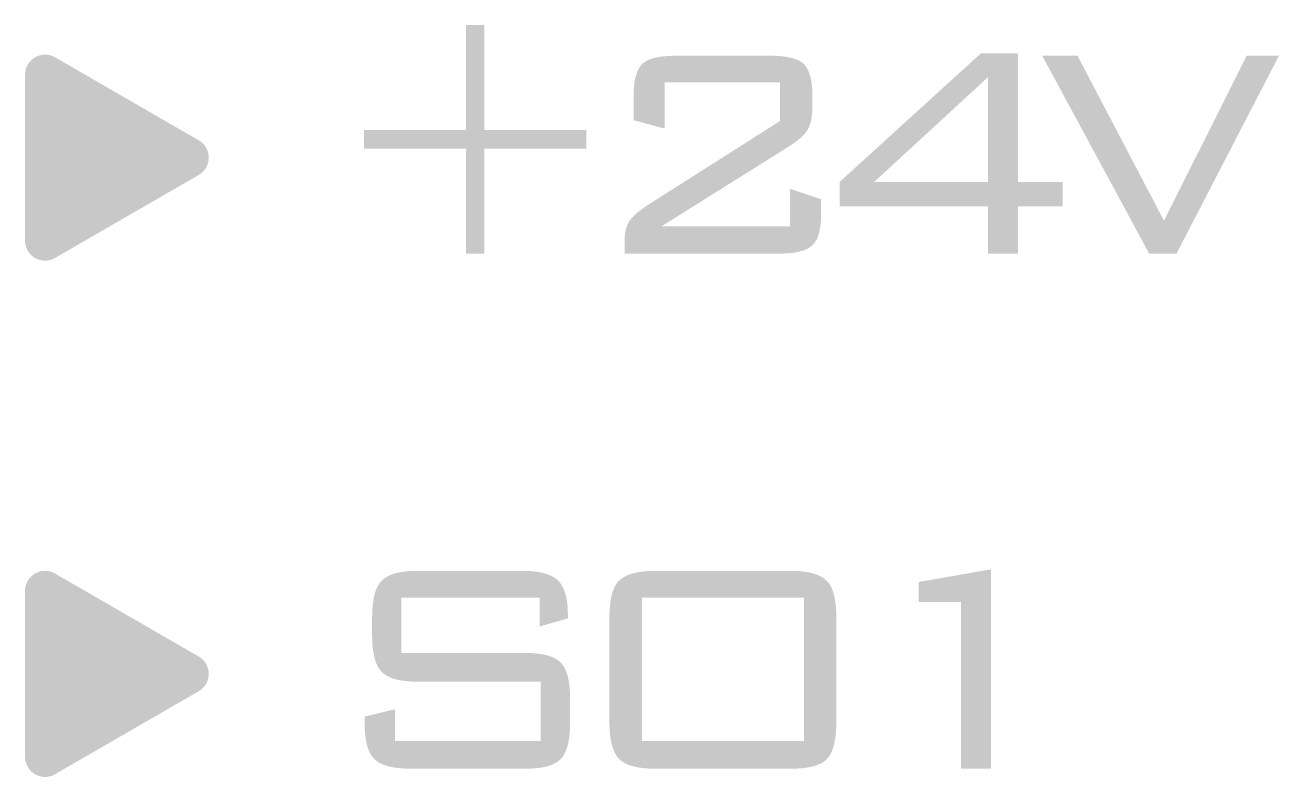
# Model space of a CAD drawing. Extents: x -45 to 645, y -160 to 467.
# Drawn here: x 206.06 to 215.29, y 155.2 to 160.74 of the extents above; entities that cross this region are included whole.
import ezdxf

# ---------------------------------------------------------------- set-up
doc = ezdxf.new("R2010")
doc.units = 0
doc.layers.add('预设值', color=7, linetype='Continuous', true_color=0x000000)

msp = doc.modelspace()

# ---------------------------------------------------------------- hatches: boundary and pattern name
at = {"layer": '预设值', "linetype": 'ByBlock'}
for points in [[(209.3072, 160.7375), (209.4413, 160.7375), (209.4413, 160.7375), (209.4413, 159.9643), (209.4414, 159.9643), (210.1928, 159.9643), (210.1928, 159.9643), (210.1928, 159.8288), (210.1928, 159.8288), (209.4413, 159.8288), (209.4413, 159.8288), (209.4413, 159.0555), (209.4413, 159.0555), (209.3072, 159.0555), (209.3072, 159.0556), (209.3072, 159.8288), (209.3072, 159.8288), (208.5557, 159.8288), (208.5557, 159.8288), (208.5557, 159.9643), (208.5558, 159.9643), (209.3072, 159.9643), (209.3072, 159.9644)], [(207.3382, 159.8897), (207.3428, 159.887), (207.3472, 159.8842), (207.3514, 159.8812), (207.3555, 159.8781), (207.3595, 159.875), (207.3633, 159.8717), (207.3669, 159.8683), (207.3705, 159.8648), (207.3738, 159.8612), (207.3771, 159.8575), (207.3802, 159.8538), (207.3831, 159.8499), (207.3859, 159.846), (207.3886, 159.842), (207.3911, 159.838), (207.3935, 159.8339), (207.3957, 159.8297), (207.3978, 159.8254), (207.3997, 159.8211), (207.4015, 159.8168), (207.4032, 159.8124), (207.4047, 159.8079), (207.4061, 159.8035), (207.4073, 159.7989), (207.4084, 159.7944), (207.4093, 159.7898), (207.4101, 159.7852), (207.4107, 159.7806), (207.4112, 159.776), (207.4116, 159.7713), (207.4118, 159.7667), (207.4119, 159.762), (207.4118, 159.7574), (207.4116, 159.7527), (207.4112, 159.7481), (207.4107, 159.7435), (207.4101, 159.7388), (207.4093, 159.7343), (207.4084, 159.7297), (207.4073, 159.7251), (207.4061, 159.7206), (207.4047, 159.7161), (207.4032, 159.7117), (207.4015, 159.7073), (207.3997, 159.703), (207.3978, 159.6987), (207.3957, 159.6944), (207.3935, 159.6902), (207.3911, 159.6861), (207.3886, 159.682), (207.3859, 159.6781), (207.3831, 159.6741), (207.3802, 159.6703), (207.3771, 159.6665), (207.3738, 159.6629), (207.3705, 159.6593), (207.3669, 159.6558), (207.3633, 159.6524), (207.3595, 159.6491), (207.3555, 159.6459), (207.3514, 159.6429), (207.3472, 159.6399), (207.3428, 159.6371), (207.3382, 159.6343), (207.3382, 159.6343), (206.2802, 159.0237), (206.2756, 159.0212), (206.271, 159.0188), (206.2663, 159.0166), (206.2616, 159.0146), (206.2569, 159.0127), (206.2521, 159.0111), (206.2474, 159.0096), (206.2426, 159.0083), (206.2378, 159.0071), (206.233, 159.0061), (206.2282, 159.0053), (206.2234, 159.0047), (206.2186, 159.0042), (206.2138, 159.0039), (206.2091, 159.0037), (206.2043, 159.0038), (206.1996, 159.0039), (206.1949, 159.0042), (206.1902, 159.0047), (206.1855, 159.0053), (206.1809, 159.0061), (206.1763, 159.007), (206.1717, 159.008), (206.1672, 159.0092), (206.1627, 159.0105), (206.1583, 159.012), (206.1539, 159.0136), (206.1496, 159.0154), (206.1454, 159.0172), (206.1412, 159.0192), (206.137, 159.0214), (206.133, 159.0236), (206.129, 159.026), (206.125, 159.0285), (206.1212, 159.0312), (206.1174, 159.0339), (206.1138, 159.0368), (206.1102, 159.0397), (206.1067, 159.0428), (206.1033, 159.046), (206.1, 159.0494), (206.0968, 159.0528), (206.0937, 159.0563), (206.0907, 159.0599), (206.0879, 159.0636), (206.0851, 159.0675), (206.0825, 159.0714), (206.08, 159.0754), (206.0776, 159.0795), (206.0753, 159.0837), (206.0732, 159.088), (206.0712, 159.0924), (206.0694, 159.0969), (206.0677, 159.1014), (206.0661, 159.106), (206.0647, 159.1107), (206.0635, 159.1155), (206.0624, 159.1204), (206.0614, 159.1253), (206.0606, 159.1303), (206.06, 159.1354), (206.0596, 159.1406), (206.0593, 159.1458), (206.0592, 159.151), (206.0592, 159.1511), (206.0592, 160.373), (206.0593, 160.3783), (206.0596, 160.3835), (206.06, 160.3887), (206.0606, 160.3938), (206.0614, 160.3988), (206.0624, 160.4037), (206.0635, 160.4086), (206.0647, 160.4134), (206.0661, 160.4181), (206.0677, 160.4227), (206.0694, 160.4273), (206.0712, 160.4317), (206.0732, 160.4361), (206.0753, 160.4404), (206.0776, 160.4446), (206.08, 160.4487), (206.0825, 160.4528), (206.0851, 160.4567), (206.0879, 160.4605), (206.0907, 160.4642), (206.0937, 160.4679), (206.0968, 160.4714), (206.1, 160.4748), (206.1033, 160.4781), (206.1067, 160.4813), (206.1102, 160.4844), (206.1138, 160.4874), (206.1174, 160.4903), (206.1212, 160.493), (206.125, 160.4956), (206.129, 160.4981), (206.133, 160.5005), (206.137, 160.5028), (206.1412, 160.5049), (206.1454, 160.5069), (206.1496, 160.5088), (206.1539, 160.5106), (206.1583, 160.5122), (206.1627, 160.5136), (206.1672, 160.515), (206.1717, 160.5162), (206.1763, 160.5172), (206.1809, 160.5181), (206.1855, 160.5189), (206.1902, 160.5195), (206.1949, 160.52), (206.1996, 160.5203), (206.2043, 160.5204), (206.2091, 160.5204), (206.2138, 160.5203), (206.2186, 160.52), (206.2234, 160.5195), (206.2282, 160.5188), (206.233, 160.518), (206.2378, 160.5171), (206.2426, 160.5159), (206.2474, 160.5146), (206.2521, 160.5131), (206.2569, 160.5115), (206.2616, 160.5096), (206.2663, 160.5076), (206.271, 160.5054), (206.2756, 160.503), (206.2802, 160.5004), (206.2803, 160.5004)], [(210.5421, 160.0377), (210.5421, 160.2267), (210.5424, 160.247), (210.5432, 160.2663), (210.5445, 160.2848), (210.5463, 160.3025), (210.5474, 160.3111), (210.5486, 160.3194), (210.5499, 160.3275), (210.5514, 160.3354), (210.553, 160.3431), (210.5547, 160.3506), (210.5566, 160.358), (210.5585, 160.3651), (210.5606, 160.372), (210.5628, 160.3787), (210.5652, 160.3852), (210.5676, 160.3915), (210.5702, 160.3977), (210.5729, 160.4036), (210.5757, 160.4093), (210.5786, 160.4149), (210.5817, 160.4203), (210.5849, 160.4254), (210.5881, 160.4304), (210.5916, 160.4352), (210.5933, 160.4375), (210.5951, 160.4398), (210.5969, 160.4421), (210.5987, 160.4442), (210.6006, 160.4464), (210.6025, 160.4485), (210.6044, 160.4505), (210.6063, 160.4525), (210.6083, 160.4544), (210.6104, 160.4562), (210.6125, 160.458), (210.6147, 160.4597), (210.6169, 160.4614), (210.6192, 160.4631), (210.6215, 160.4648), (210.6239, 160.4664), (210.6264, 160.468), (210.6289, 160.4696), (210.6315, 160.4712), (210.6341, 160.4727), (210.6395, 160.4756), (210.6452, 160.4785), (210.6511, 160.4812), (210.6572, 160.4838), (210.6636, 160.4863), (210.6702, 160.4887), (210.677, 160.4909), (210.6841, 160.4931), (210.6914, 160.4951), (210.699, 160.497), (210.7067, 160.4988), (210.7148, 160.5005), (210.723, 160.502), (210.7315, 160.5035), (210.7492, 160.506), (210.7679, 160.5081), (210.7875, 160.5098), (210.8081, 160.5109), (210.8297, 160.5116), (210.8522, 160.5118), (210.8523, 160.5118), (211.5479, 160.5118), (211.5705, 160.5116), (211.5921, 160.5109), (211.6127, 160.5098), (211.6323, 160.5081), (211.651, 160.506), (211.6687, 160.5035), (211.6772, 160.502), (211.6854, 160.5005), (211.6934, 160.4988), (211.7012, 160.497), (211.7088, 160.4951), (211.7161, 160.4931), (211.7231, 160.4909), (211.73, 160.4887), (211.7366, 160.4863), (211.7429, 160.4838), (211.749, 160.4812), (211.7549, 160.4785), (211.7606, 160.4756), (211.766, 160.4727), (211.7687, 160.4712), (211.7712, 160.4696), (211.7737, 160.468), (211.7762, 160.4664), (211.7786, 160.4648), (211.7809, 160.4631), (211.7832, 160.4614), (211.7854, 160.4597), (211.7876, 160.458), (211.7897, 160.4562), (211.7917, 160.4544), (211.7937, 160.4525), (211.7957, 160.4505), (211.7976, 160.4485), (211.7995, 160.4464), (211.8014, 160.4442), (211.8032, 160.4421), (211.805, 160.4398), (211.8068, 160.4375), (211.8086, 160.4352), (211.812, 160.4304), (211.8153, 160.4254), (211.8184, 160.4203), (211.8215, 160.4149), (211.8244, 160.4093), (211.8273, 160.4036), (211.83, 160.3977), (211.8325, 160.3915), (211.835, 160.3852), (211.8373, 160.3787), (211.8395, 160.372), (211.8416, 160.3651), (211.8436, 160.358), (211.8455, 160.3506), (211.8472, 160.3431), (211.8488, 160.3354), (211.8502, 160.3275), (211.8516, 160.3194), (211.8528, 160.3111), (211.8539, 160.3025), (211.8557, 160.2848), (211.857, 160.2663), (211.8578, 160.247), (211.858, 160.2267), (211.858, 160.2267), (211.858, 160.1364), (211.8579, 160.1229), (211.8575, 160.1098), (211.8569, 160.0972), (211.8559, 160.085), (211.8548, 160.0733), (211.8533, 160.0619), (211.8516, 160.051), (211.8497, 160.0405), (211.8474, 160.0304), (211.8449, 160.0206), (211.8436, 160.0159), (211.8422, 160.0113), (211.8407, 160.0067), (211.8392, 160.0023), (211.8376, 159.9979), (211.8359, 159.9937), (211.8342, 159.9895), (211.8324, 159.9854), (211.8305, 159.9814), (211.8286, 159.9775), (211.8266, 159.9737), (211.8245, 159.9699), (211.8224, 159.9662), (211.82, 159.9625), (211.8175, 159.9587), (211.8148, 159.9549), (211.812, 159.951), (211.809, 159.9472), (211.8059, 159.9433), (211.8026, 159.9394), (211.7991, 159.9354), (211.7955, 159.9314), (211.7879, 159.9234), (211.7796, 159.9153), (211.7707, 159.9072), (211.7613, 159.8989), (211.7512, 159.8907), (211.7406, 159.8823), (211.7294, 159.8739), (211.7177, 159.8655), (211.7054, 159.8571), (211.6926, 159.8486), (211.6792, 159.8401), (211.6792, 159.8401), (210.746, 159.2559), (210.7461, 159.2559), (211.6932, 159.2559), (211.6932, 159.256), (211.6932, 159.5325), (211.6933, 159.5325), (211.9223, 159.4563), (211.9223, 159.4563), (211.9223, 159.3405), (211.9221, 159.3203), (211.9213, 159.301), (211.92, 159.2825), (211.9182, 159.2649), (211.9171, 159.2564), (211.9159, 159.2481), (211.9145, 159.24), (211.913, 159.2321), (211.9114, 159.2244), (211.9097, 159.217), (211.9079, 159.2097), (211.9059, 159.2027), (211.9038, 159.1958), (211.9016, 159.1892), (211.8993, 159.1827), (211.8968, 159.1765), (211.8942, 159.1705), (211.8915, 159.1647), (211.8887, 159.1591), (211.8858, 159.1537), (211.8827, 159.1485), (211.8811, 159.1459), (211.8795, 159.1435), (211.8779, 159.141), (211.8762, 159.1387), (211.8746, 159.1363), (211.8728, 159.134), (211.8711, 159.1318), (211.8693, 159.1296), (211.8675, 159.1275), (211.8657, 159.1254), (211.8638, 159.1234), (211.8619, 159.1214), (211.86, 159.1195), (211.854, 159.1137), (211.8519, 159.1118), (211.8497, 159.11), (211.8475, 159.1081), (211.8452, 159.1063), (211.8428, 159.1045), (211.8404, 159.1028), (211.8379, 159.1011), (211.8353, 159.0994), (211.8327, 159.0978), (211.8301, 159.0962), (211.8273, 159.0946), (211.8246, 159.093), (211.8188, 159.0901), (211.8128, 159.0872), (211.8066, 159.0845), (211.8001, 159.0818), (211.7934, 159.0794), (211.7864, 159.077), (211.7792, 159.0748), (211.7718, 159.0727), (211.7641, 159.0707), (211.7562, 159.0688), (211.7481, 159.0671), (211.7397, 159.0655), (211.7311, 159.064), (211.7131, 159.0614), (211.6942, 159.0593), (211.6744, 159.0576), (211.6537, 159.0565), (211.632, 159.0558), (211.6094, 159.0555), (211.6094, 159.0555), (210.475, 159.0555), (210.475, 159.0555), (210.475, 159.1458), (210.4752, 159.1583), (210.4757, 159.1704), (210.4765, 159.1822), (210.4776, 159.1935), (210.4791, 159.2044), (210.4808, 159.215), (210.4818, 159.2202), (210.4828, 159.2252), (210.484, 159.2302), (210.4852, 159.2351), (210.4865, 159.2398), (210.4878, 159.2445), (210.4892, 159.2491), (210.4907, 159.2537), (210.4923, 159.2581), (210.494, 159.2624), (210.4957, 159.2667), (210.4974, 159.2708), (210.4993, 159.2749), (210.5012, 159.2789), (210.5032, 159.2828), (210.5053, 159.2866), (210.5074, 159.2903), (210.5096, 159.294), (210.5118, 159.2976), (210.5141, 159.301), (210.5166, 159.3042), (210.5191, 159.3074), (210.5217, 159.3107), (210.5245, 159.3139), (210.5303, 159.3204), (210.5366, 159.327), (210.5433, 159.3336), (210.5504, 159.3404), (210.558, 159.3471), (210.5659, 159.354), (210.5742, 159.3609), (210.5829, 159.3679), (210.6014, 159.382), (210.6214, 159.3965), (210.6427, 159.4111), (210.6428, 159.4112), (211.6205, 160.032), (211.6205, 160.0321), (211.6205, 160.3171), (211.6205, 160.3171), (210.7712, 160.3171), (210.7712, 160.3171), (210.7712, 159.9755), (210.7712, 159.9755)], [(214.5404, 159.0555), (214.3393, 159.0555), (214.3393, 159.0556), (213.5514, 160.5118), (213.5515, 160.5118), (213.8112, 160.5118), (213.8113, 160.5118), (214.4482, 159.2982), (214.4483, 159.2983), (215.0573, 160.5118), (215.0574, 160.5118), (215.2948, 160.5118), (215.2948, 160.5118)], [(213.1747, 155.2643), (212.954, 155.2643), (212.954, 155.2644), (212.954, 156.492), (212.954, 156.492), (212.641, 156.492), (212.641, 156.492), (212.641, 156.6387), (212.6411, 156.6387), (213.1747, 156.7319), (213.1747, 156.7319)], [(207.3382, 156.09), (207.3428, 156.0873), (207.3472, 156.0845), (207.3514, 156.0815), (207.3555, 156.0784), (207.3595, 156.0752), (207.3633, 156.072), (207.3669, 156.0686), (207.3705, 156.0651), (207.3738, 156.0615), (207.3771, 156.0578), (207.3802, 156.0541), (207.3831, 156.0502), (207.3859, 156.0463), (207.3886, 156.0423), (207.3911, 156.0383), (207.3935, 156.0342), (207.3957, 156.03), (207.3978, 156.0257), (207.3997, 156.0214), (207.4015, 156.0171), (207.4032, 156.0127), (207.4047, 156.0083), (207.4061, 156.0038), (207.4073, 155.9993), (207.4084, 155.9948), (207.4093, 155.9902), (207.4101, 155.9856), (207.4107, 155.981), (207.4112, 155.9764), (207.4116, 155.9717), (207.4118, 155.9671), (207.4119, 155.9625), (207.4118, 155.9578), (207.4116, 155.9532), (207.4112, 155.9485), (207.4107, 155.9439), (207.4101, 155.9393), (207.4093, 155.9347), (207.4084, 155.9302), (207.4073, 155.9256), (207.4061, 155.9211), (207.4047, 155.9166), (207.4032, 155.9122), (207.4015, 155.9078), (207.3997, 155.9035), (207.3978, 155.8992), (207.3957, 155.8949), (207.3935, 155.8908), (207.3911, 155.8866), (207.3886, 155.8826), (207.3859, 155.8786), (207.3831, 155.8747), (207.3802, 155.8709), (207.3771, 155.8671), (207.3738, 155.8635), (207.3705, 155.8599), (207.3669, 155.8564), (207.3633, 155.853), (207.3595, 155.8497), (207.3555, 155.8465), (207.3514, 155.8435), (207.3472, 155.8405), (207.3428, 155.8377), (207.3382, 155.8349), (207.3382, 155.8349), (206.2802, 155.2239), (206.2756, 155.2214), (206.271, 155.219), (206.2663, 155.2168), (206.2616, 155.2148), (206.2569, 155.213), (206.2521, 155.2113), (206.2474, 155.2099), (206.2426, 155.2085), (206.2378, 155.2074), (206.233, 155.2064), (206.2282, 155.2056), (206.2234, 155.205), (206.2186, 155.2045), (206.2138, 155.2042), (206.2091, 155.2041), (206.2043, 155.2041), (206.1996, 155.2042), (206.1949, 155.2046), (206.1902, 155.205), (206.1855, 155.2056), (206.1809, 155.2064), (206.1763, 155.2073), (206.1717, 155.2084), (206.1672, 155.2096), (206.1627, 155.2109), (206.1583, 155.2124), (206.1539, 155.214), (206.1496, 155.2157), (206.1454, 155.2176), (206.1412, 155.2196), (206.137, 155.2217), (206.133, 155.224), (206.129, 155.2264), (206.125, 155.2289), (206.1212, 155.2315), (206.1174, 155.2343), (206.1138, 155.2371), (206.1102, 155.2401), (206.1067, 155.2432), (206.1033, 155.2464), (206.1, 155.2497), (206.0968, 155.2532), (206.0937, 155.2567), (206.0907, 155.2603), (206.0879, 155.264), (206.0851, 155.2679), (206.0825, 155.2718), (206.08, 155.2758), (206.0776, 155.2799), (206.0753, 155.2841), (206.0732, 155.2884), (206.0712, 155.2928), (206.0694, 155.2973), (206.0677, 155.3019), (206.0661, 155.3065), (206.0647, 155.3112), (206.0635, 155.316), (206.0624, 155.3209), (206.0614, 155.3258), (206.0606, 155.3309), (206.06, 155.336), (206.0596, 155.3411), (206.0593, 155.3463), (206.0592, 155.3516), (206.0592, 155.3517), (206.0592, 156.5732), (206.0593, 156.5785), (206.0596, 156.5837), (206.06, 156.5889), (206.0606, 156.594), (206.0614, 156.599), (206.0624, 156.6039), (206.0635, 156.6088), (206.0647, 156.6136), (206.0661, 156.6183), (206.0677, 156.6229), (206.0694, 156.6275), (206.0712, 156.6319), (206.0732, 156.6363), (206.0753, 156.6406), (206.0776, 156.6448), (206.08, 156.6489), (206.0825, 156.653), (206.0851, 156.6569), (206.0879, 156.6607), (206.0907, 156.6644), (206.0937, 156.6681), (206.0968, 156.6716), (206.1, 156.675), (206.1033, 156.6783), (206.1067, 156.6815), (206.1102, 156.6846), (206.1138, 156.6876), (206.1174, 156.6905), (206.1212, 156.6932), (206.125, 156.6958), (206.129, 156.6983), (206.133, 156.7007), (206.137, 156.703), (206.1412, 156.7051), (206.1454, 156.7071), (206.1496, 156.709), (206.1539, 156.7108), (206.1583, 156.7124), (206.1627, 156.7138), (206.1672, 156.7152), (206.1717, 156.7164), (206.1763, 156.7174), (206.1809, 156.7183), (206.1855, 156.7191), (206.1902, 156.7197), (206.1949, 156.7202), (206.1996, 156.7205), (206.2043, 156.7206), (206.2091, 156.7206), (206.2138, 156.7205), (206.2186, 156.7202), (206.2234, 156.7197), (206.2282, 156.719), (206.233, 156.7182), (206.2378, 156.7173), (206.2426, 156.7161), (206.2474, 156.7148), (206.2521, 156.7133), (206.2569, 156.7117), (206.2616, 156.7098), (206.2663, 156.7078), (206.271, 156.7056), (206.2756, 156.7032), (206.2802, 156.7006), (206.2803, 156.7006)], [(209.8504, 156.3114), (209.8504, 156.523), (209.8504, 156.523), (208.8307, 156.523), (208.8307, 156.523), (208.8307, 156.1166), (208.8308, 156.1166), (209.7387, 156.1166), (209.7624, 156.1164), (209.7851, 156.1156), (209.8069, 156.1142), (209.8277, 156.1124), (209.8477, 156.11), (209.8573, 156.1085), (209.8667, 156.107), (209.8758, 156.1053), (209.8847, 156.1035), (209.8934, 156.1015), (209.9018, 156.0994), (209.91, 156.0971), (209.918, 156.0948), (209.9257, 156.0922), (209.9332, 156.0895), (209.9404, 156.0867), (209.9474, 156.0838), (209.9542, 156.0807), (209.9607, 156.0774), (209.967, 156.074), (209.97, 156.0723), (209.973, 156.0705), (209.9759, 156.0686), (209.9788, 156.0668), (209.9816, 156.0649), (209.9844, 156.063), (209.9871, 156.061), (209.9897, 156.059), (209.9922, 156.0569), (209.9947, 156.0548), (209.9972, 156.0527), (209.9996, 156.0506), (210.0019, 156.0484), (210.0041, 156.0461), (210.0063, 156.0439), (210.0085, 156.0415), (210.0107, 156.0391), (210.0128, 156.0366), (210.0148, 156.0341), (210.0168, 156.0315), (210.0188, 156.0289), (210.0208, 156.0262), (210.0227, 156.0234), (210.0246, 156.0205), (210.0264, 156.0176), (210.0282, 156.0147), (210.03, 156.0116), (210.0317, 156.0085), (210.0351, 156.0022), (210.0383, 155.9955), (210.0414, 155.9887), (210.0443, 155.9815), (210.0471, 155.9741), (210.0497, 155.9665), (210.0523, 155.9586), (210.0546, 155.9505), (210.0569, 155.9421), (210.0589, 155.9334), (210.0609, 155.9245), (210.0627, 155.9153), (210.0644, 155.9059), (210.0659, 155.8962), (210.0673, 155.8862), (210.0697, 155.8655), (210.0716, 155.8438), (210.0729, 155.821), (210.0737, 155.7972), (210.0739, 155.7723), (210.0739, 155.7723), (210.0739, 155.6086), (210.0737, 155.5842), (210.0729, 155.5608), (210.0716, 155.5383), (210.0697, 155.5167), (210.0673, 155.4961), (210.0644, 155.4764), (210.0627, 155.467), (210.0609, 155.4578), (210.0589, 155.4488), (210.0569, 155.4401), (210.0546, 155.4316), (210.0523, 155.4234), (210.0497, 155.4154), (210.0471, 155.4077), (210.0443, 155.4002), (210.0414, 155.393), (210.0383, 155.386), (210.0351, 155.3793), (210.0317, 155.3729), (210.03, 155.3697), (210.0282, 155.3667), (210.0264, 155.3637), (210.0246, 155.3607), (210.0227, 155.3579), (210.0208, 155.355), (210.0188, 155.3523), (210.0168, 155.3496), (210.0148, 155.347), (210.0128, 155.3445), (210.0107, 155.342), (210.0085, 155.3396), (210.0063, 155.3372), (210.0041, 155.3349), (210.0019, 155.3327), (209.9996, 155.3305), (209.9972, 155.3284), (209.9948, 155.3262), (209.9923, 155.3242), (209.9897, 155.3221), (209.9871, 155.3201), (209.9845, 155.3181), (209.9818, 155.3162), (209.979, 155.3143), (209.9762, 155.3124), (209.9733, 155.3106), (209.9703, 155.3088), (209.9673, 155.3071), (209.9611, 155.3037), (209.9547, 155.3004), (209.948, 155.2973), (209.9411, 155.2943), (209.9339, 155.2915), (209.9265, 155.2888), (209.9189, 155.2863), (209.911, 155.2839), (209.9029, 155.2816), (209.8945, 155.2795), (209.8859, 155.2776), (209.877, 155.2757), (209.8679, 155.274), (209.8585, 155.2725), (209.8489, 155.271), (209.8289, 155.2686), (209.8079, 155.2667), (209.7859, 155.2654), (209.7628, 155.2646), (209.7387, 155.2643), (209.7387, 155.2643), (208.8978, 155.2643), (208.8737, 155.2646), (208.8506, 155.2655), (208.8284, 155.267), (208.8072, 155.2691), (208.787, 155.2717), (208.7773, 155.2732), (208.7678, 155.2749), (208.7586, 155.2767), (208.7496, 155.2787), (208.7408, 155.2808), (208.7323, 155.283), (208.7241, 155.2854), (208.716, 155.288), (208.7083, 155.2906), (208.7008, 155.2934), (208.6935, 155.2964), (208.6864, 155.2994), (208.6797, 155.3027), (208.6731, 155.306), (208.6668, 155.3095), (208.6608, 155.3131), (208.6578, 155.315), (208.655, 155.3169), (208.6522, 155.3188), (208.6494, 155.3208), (208.6467, 155.3228), (208.6441, 155.3248), (208.6415, 155.3269), (208.639, 155.329), (208.6366, 155.3311), (208.6342, 155.3333), (208.6319, 155.3355), (208.6296, 155.3377), (208.6274, 155.34), (208.6253, 155.3424), (208.6231, 155.3448), (208.621, 155.3472), (208.619, 155.3498), (208.6169, 155.3524), (208.615, 155.355), (208.613, 155.3577), (208.6111, 155.3605), (208.6092, 155.3633), (208.6074, 155.3662), (208.6056, 155.3692), (208.6038, 155.3722), (208.602, 155.3753), (208.5987, 155.3817), (208.5955, 155.3883), (208.5924, 155.3951), (208.5894, 155.4022), (208.5867, 155.4096), (208.584, 155.4172), (208.5815, 155.425), (208.5791, 155.4331), (208.5769, 155.4415), (208.5748, 155.4501), (208.5728, 155.4589), (208.571, 155.468), (208.5693, 155.4773), (208.5678, 155.4869), (208.5664, 155.4967), (208.564, 155.5171), (208.5621, 155.5385), (208.5608, 155.5609), (208.56, 155.5843), (208.5597, 155.6086), (208.5597, 155.6086), (208.5597, 155.6481), (208.5598, 155.6481), (208.7832, 155.7018), (208.7832, 155.7018), (208.7832, 155.4675), (208.7833, 155.4675), (209.856, 155.4675), (209.856, 155.4676), (209.856, 155.905), (209.856, 155.905), (208.9509, 155.9049), (208.9268, 155.9052), (208.9037, 155.9061), (208.8815, 155.9076), (208.8604, 155.9097), (208.8402, 155.9123), (208.8305, 155.9139), (208.8211, 155.9155), (208.8119, 155.9174), (208.8029, 155.9193), (208.7942, 155.9214), (208.7858, 155.9237), (208.7776, 155.9261), (208.7696, 155.9286), (208.762, 155.9313), (208.7545, 155.9341), (208.7474, 155.937), (208.7405, 155.9401), (208.7338, 155.9433), (208.7274, 155.9467), (208.7213, 155.9502), (208.7183, 155.952), (208.7154, 155.9538), (208.7125, 155.9556), (208.7098, 155.9575), (208.707, 155.9595), (208.7044, 155.9614), (208.7018, 155.9634), (208.6993, 155.9655), (208.6968, 155.9675), (208.6944, 155.9696), (208.6921, 155.9718), (208.6899, 155.9739), (208.6877, 155.9761), (208.6833, 155.9806), (208.6812, 155.983), (208.679, 155.9854), (208.6769, 155.9878), (208.6749, 155.9904), (208.6728, 155.993), (208.6709, 155.9956), (208.6689, 155.9983), (208.667, 156.0011), (208.6651, 156.0039), (208.6633, 156.0068), (208.6615, 156.0098), (208.6597, 156.0128), (208.6579, 156.0159), (208.6546, 156.0223), (208.6514, 156.0289), (208.6483, 156.0357), (208.6453, 156.0428), (208.6426, 156.0502), (208.6399, 156.0578), (208.6374, 156.0656), (208.635, 156.0737), (208.6328, 156.0821), (208.6307, 156.0907), (208.6287, 156.0995), (208.6269, 156.1086), (208.6252, 156.1179), (208.6237, 156.1275), (208.6223, 156.1374), (208.6199, 156.1578), (208.618, 156.1792), (208.6167, 156.2016), (208.6159, 156.225), (208.6156, 156.2493), (208.6156, 156.2493), (208.6156, 156.3763), (208.6159, 156.4007), (208.6167, 156.4241), (208.618, 156.4465), (208.6199, 156.4679), (208.6223, 156.4883), (208.6237, 156.4981), (208.6252, 156.5077), (208.6269, 156.517), (208.6287, 156.5261), (208.6307, 156.5349), (208.6328, 156.5435), (208.635, 156.5519), (208.6374, 156.56), (208.6399, 156.5678), (208.6426, 156.5754), (208.6453, 156.5827), (208.6483, 156.5898), (208.6514, 156.5967), (208.6546, 156.6033), (208.6579, 156.6097), (208.6597, 156.6128), (208.6615, 156.6158), (208.6633, 156.6187), (208.6651, 156.6216), (208.667, 156.6245), (208.6689, 156.6273), (208.6709, 156.63), (208.6728, 156.6326), (208.6749, 156.6352), (208.6769, 156.6377), (208.679, 156.6402), (208.6812, 156.6426), (208.6833, 156.645), (208.6877, 156.6495), (208.6899, 156.6517), (208.6921, 156.6538), (208.6944, 156.656), (208.6968, 156.6581), (208.6993, 156.6601), (208.7018, 156.6622), (208.7044, 156.6642), (208.707, 156.6661), (208.7098, 156.6681), (208.7125, 156.67), (208.7154, 156.6718), (208.7183, 156.6737), (208.7213, 156.6755), (208.7274, 156.679), (208.7338, 156.6823), (208.7405, 156.6855), (208.7474, 156.6886), (208.7545, 156.6916), (208.762, 156.6944), (208.7696, 156.697), (208.7776, 156.6996), (208.7858, 156.7019), (208.7942, 156.7042), (208.8029, 156.7063), (208.8119, 156.7083), (208.8211, 156.7101), (208.8305, 156.7118), (208.8402, 156.7133), (208.8604, 156.7159), (208.8815, 156.718), (208.9037, 156.7195), (208.9268, 156.7203), (208.9509, 156.7206), (208.951, 156.7206), (209.7191, 156.7206), (209.7427, 156.7204), (209.7654, 156.7196), (209.787, 156.7182), (209.8077, 156.7164), (209.8275, 156.7139), (209.837, 156.7125), (209.8463, 156.711), (209.8554, 156.7093), (209.8642, 156.7074), (209.8728, 156.7055), (209.8812, 156.7033), (209.8893, 156.7011), (209.8972, 156.6987), (209.9049, 156.6962), (209.9123, 156.6935), (209.9196, 156.6907), (209.9266, 156.6877), (209.9334, 156.6846), (209.9399, 156.6813), (209.9463, 156.6779), (209.9524, 156.6744), (209.9583, 156.6707), (209.9612, 156.6688), (209.964, 156.6669), (209.9667, 156.6649), (209.9694, 156.6629), (209.9721, 156.6608), (209.9747, 156.6587), (209.9772, 156.6566), (209.9797, 156.6545), (209.9822, 156.6523), (209.9845, 156.65), (209.9868, 156.6478), (209.9889, 156.6454), (209.9911, 156.6431), (209.9932, 156.6406), (209.9953, 156.6382), (209.9973, 156.6356), (210.0013, 156.6305), (210.0052, 156.6251), (210.0089, 156.6195), (210.0125, 156.6137), (210.0159, 156.6077), (210.0193, 156.6015), (210.0225, 156.5951), (210.0255, 156.5884), (210.0284, 156.5816), (210.0312, 156.5746), (210.0338, 156.5674), (210.0363, 156.56), (210.0387, 156.5523), (210.0409, 156.5445), (210.043, 156.5364), (210.045, 156.5282), (210.0468, 156.5197), (210.0484, 156.5111), (210.0499, 156.5022), (210.0513, 156.4931), (210.0526, 156.4838), (210.0546, 156.4645), (210.0561, 156.4445), (210.0569, 156.4235), (210.0572, 156.4017), (210.0572, 156.4017), (210.0572, 156.3706), (210.0572, 156.3706)]]:
    msp.add_hatch(color=0, dxfattribs=at).paths.add_polyline_path(points, flags=0)
h = msp.add_hatch(color=0, dxfattribs=at)
h.paths.add_polyline_path([(213.3724, 159.0555), (213.1517, 159.0555), (213.1517, 159.0556), (213.1517, 159.4027), (213.1517, 159.4027), (212.0593, 159.4027), (212.0593, 159.4028), (212.0593, 159.5833), (212.0594, 159.5834), (213.0986, 160.5287), (213.0987, 160.5287), (213.3724, 160.5287), (213.3724, 160.5287), (213.3724, 159.5833), (213.3725, 159.5833), (213.7021, 159.5833), (213.7021, 159.5833), (213.7021, 159.4027), (213.7021, 159.4027), (213.3724, 159.4027), (213.3724, 159.4027)], flags=0)
h.paths.add_polyline_path([(212.3135, 159.5833), (213.1517, 160.3537), (213.1517, 160.3537), (213.1517, 159.5833), (213.1517, 159.5833)], flags=0)
h = msp.add_hatch(color=0, dxfattribs=at)
h.paths.add_polyline_path([(210.3637, 155.6086), (210.3637, 156.3763), (210.364, 156.4007), (210.3648, 156.4241), (210.3661, 156.4465), (210.368, 156.4679), (210.3704, 156.4883), (210.3718, 156.4981), (210.3733, 156.5077), (210.375, 156.517), (210.3768, 156.5261), (210.3788, 156.5349), (210.3809, 156.5435), (210.3831, 156.5519), (210.3855, 156.56), (210.388, 156.5678), (210.3907, 156.5754), (210.3934, 156.5827), (210.3964, 156.5898), (210.3995, 156.5967), (210.4027, 156.6033), (210.406, 156.6097), (210.4078, 156.6128), (210.4096, 156.6158), (210.4114, 156.6187), (210.4132, 156.6216), (210.4151, 156.6245), (210.417, 156.6273), (210.419, 156.63), (210.4209, 156.6326), (210.423, 156.6352), (210.425, 156.6377), (210.4271, 156.6402), (210.4293, 156.6426), (210.4314, 156.645), (210.4336, 156.6472), (210.4359, 156.6495), (210.4382, 156.6517), (210.4406, 156.6538), (210.443, 156.656), (210.4455, 156.6581), (210.4481, 156.6601), (210.4507, 156.6622), (210.4534, 156.6642), (210.4562, 156.6661), (210.459, 156.6681), (210.4618, 156.67), (210.4648, 156.6718), (210.4708, 156.6755), (210.4771, 156.679), (210.4837, 156.6823), (210.4904, 156.6855), (210.4975, 156.6886), (210.5048, 156.6916), (210.5123, 156.6944), (210.52, 156.697), (210.5281, 156.6996), (210.5363, 156.7019), (210.5448, 156.7042), (210.5536, 156.7063), (210.5626, 156.7083), (210.5718, 156.7101), (210.5813, 156.7118), (210.591, 156.7133), (210.6112, 156.7159), (210.6324, 156.718), (210.6546, 156.7195), (210.6777, 156.7203), (210.7018, 156.7206), (210.7019, 156.7206), (211.6992, 156.7206), (211.7229, 156.7203), (211.7456, 156.7195), (211.7674, 156.718), (211.7882, 156.7159), (211.8082, 156.7133), (211.8178, 156.7118), (211.8272, 156.7101), (211.8363, 156.7083), (211.8452, 156.7063), (211.8539, 156.7042), (211.8623, 156.7019), (211.8705, 156.6996), (211.8785, 156.697), (211.8862, 156.6944), (211.8937, 156.6916), (211.9009, 156.6886), (211.9079, 156.6855), (211.9147, 156.6823), (211.9212, 156.679), (211.9275, 156.6755), (211.9335, 156.6718), (211.9364, 156.67), (211.9393, 156.6681), (211.9421, 156.6661), (211.9449, 156.6642), (211.9476, 156.6622), (211.9502, 156.6601), (211.9527, 156.6581), (211.9552, 156.656), (211.9577, 156.6538), (211.9601, 156.6517), (211.9624, 156.6495), (211.9646, 156.6472), (211.9668, 156.645), (211.969, 156.6426), (211.9712, 156.6402), (211.9733, 156.6377), (211.9753, 156.6352), (211.9773, 156.6326), (211.9793, 156.63), (211.9813, 156.6273), (211.9832, 156.6245), (211.9851, 156.6216), (211.9869, 156.6187), (211.9887, 156.6158), (211.9905, 156.6128), (211.9922, 156.6097), (211.9956, 156.6033), (211.9988, 156.5967), (212.0019, 156.5898), (212.0048, 156.5827), (212.0076, 156.5754), (212.0103, 156.5678), (212.0128, 156.56), (212.0152, 156.5519), (212.0174, 156.5435), (212.0195, 156.5349), (212.0215, 156.5261), (212.0233, 156.517), (212.0249, 156.5077), (212.0265, 156.4981), (212.0279, 156.4883), (212.0303, 156.4679), (212.0322, 156.4465), (212.0335, 156.4241), (212.0343, 156.4007), (212.0345, 156.3763), (212.0345, 156.3763), (212.0345, 155.6086), (212.0343, 155.5842), (212.0335, 155.5608), (212.0322, 155.5383), (212.0303, 155.5167), (212.0279, 155.4961), (212.0249, 155.4764), (212.0233, 155.467), (212.0215, 155.4578), (212.0195, 155.4488), (212.0174, 155.4401), (212.0152, 155.4316), (212.0128, 155.4234), (212.0103, 155.4154), (212.0076, 155.4077), (212.0048, 155.4002), (212.0019, 155.393), (211.9988, 155.386), (211.9956, 155.3793), (211.9922, 155.3729), (211.9905, 155.3697), (211.9887, 155.3667), (211.9869, 155.3637), (211.9851, 155.3607), (211.9832, 155.3579), (211.9813, 155.355), (211.9793, 155.3523), (211.9773, 155.3496), (211.9753, 155.347), (211.9733, 155.3445), (211.9712, 155.342), (211.969, 155.3396), (211.9668, 155.3372), (211.9646, 155.3349), (211.9624, 155.3327), (211.9601, 155.3305), (211.9577, 155.3284), (211.9552, 155.3262), (211.9527, 155.3242), (211.9502, 155.3221), (211.9476, 155.3201), (211.9449, 155.3181), (211.9421, 155.3162), (211.9393, 155.3143), (211.9364, 155.3124), (211.9335, 155.3106), (211.9305, 155.3088), (211.9275, 155.3071), (211.9212, 155.3037), (211.9147, 155.3004), (211.9079, 155.2973), (211.9009, 155.2943), (211.8937, 155.2915), (211.8862, 155.2888), (211.8785, 155.2863), (211.8705, 155.2839), (211.8623, 155.2816), (211.8539, 155.2795), (211.8452, 155.2776), (211.8363, 155.2757), (211.8272, 155.274), (211.8178, 155.2725), (211.8082, 155.271), (211.7882, 155.2686), (211.7674, 155.2667), (211.7456, 155.2654), (211.7229, 155.2646), (211.6992, 155.2643), (211.6992, 155.2643), (210.7018, 155.2643), (210.6777, 155.2646), (210.6546, 155.2655), (210.6324, 155.267), (210.6112, 155.2691), (210.591, 155.2717), (210.5813, 155.2732), (210.5718, 155.2749), (210.5626, 155.2767), (210.5536, 155.2787), (210.5448, 155.2808), (210.5363, 155.283), (210.5281, 155.2854), (210.52, 155.288), (210.5123, 155.2906), (210.5048, 155.2934), (210.4975, 155.2964), (210.4904, 155.2994), (210.4837, 155.3027), (210.4771, 155.306), (210.4708, 155.3095), (210.4648, 155.3131), (210.4618, 155.315), (210.459, 155.3169), (210.4562, 155.3188), (210.4534, 155.3208), (210.4507, 155.3228), (210.4481, 155.3248), (210.4455, 155.3269), (210.443, 155.329), (210.4406, 155.3311), (210.4382, 155.3333), (210.4359, 155.3355), (210.4336, 155.3377), (210.4314, 155.34), (210.4293, 155.3424), (210.4271, 155.3448), (210.425, 155.3472), (210.423, 155.3498), (210.4209, 155.3524), (210.419, 155.355), (210.417, 155.3577), (210.4151, 155.3605), (210.4132, 155.3633), (210.4114, 155.3662), (210.4096, 155.3692), (210.4078, 155.3722), (210.406, 155.3753), (210.4027, 155.3817), (210.3995, 155.3883), (210.3964, 155.3951), (210.3934, 155.4022), (210.3907, 155.4096), (210.388, 155.4172), (210.3855, 155.425), (210.3831, 155.4331), (210.3809, 155.4415), (210.3788, 155.4501), (210.3768, 155.4589), (210.375, 155.468), (210.3733, 155.4773), (210.3718, 155.4869), (210.3704, 155.4967), (210.368, 155.5171), (210.3661, 155.5385), (210.3648, 155.5609), (210.364, 155.5843)], flags=0)
h.paths.add_polyline_path([(210.604, 156.523), (211.797, 156.523), (211.797, 156.523), (211.797, 155.4675), (211.797, 155.4675), (210.604, 155.4675), (210.604, 155.4676)], flags=0)

doc.saveas('drawing.dxf')
